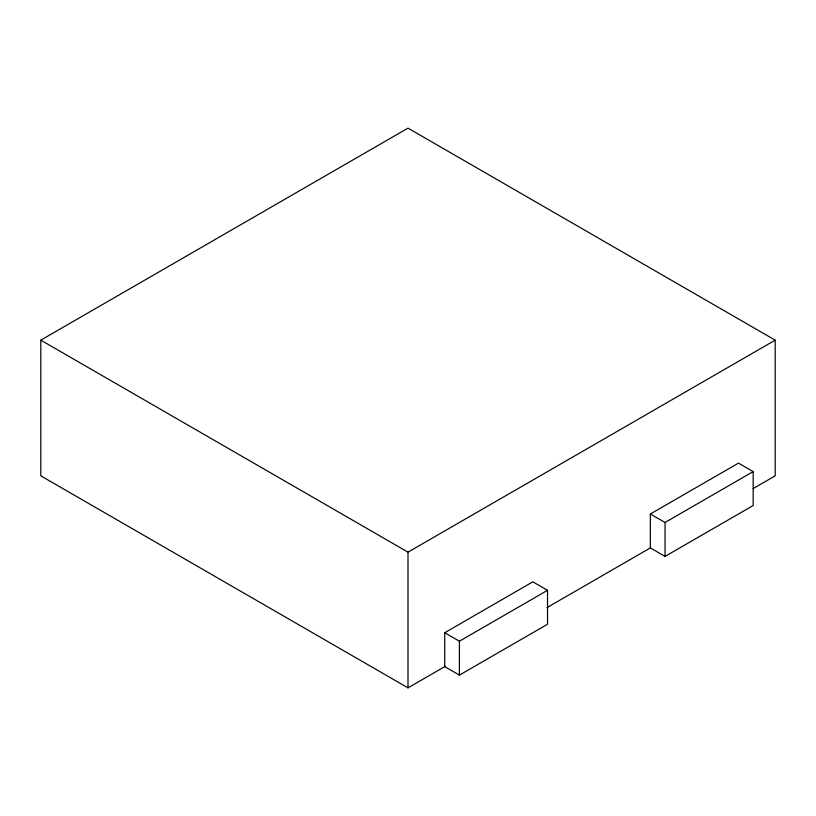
<?xml version="1.0" encoding="UTF-8"?>
<svg xmlns="http://www.w3.org/2000/svg" width="816" height="816" viewBox="0 0 816 816"><rect width="100%" height="100%" fill="white"/><g stroke="black" fill="none" stroke-linecap="round" stroke-linejoin="round"><path stroke-width="1.22" d="M445.495 666.193L408 687.847L40.8 475.84L40.8 340.16L408 128.153L775.2 340.16L775.2 475.84L753.148 488.57M40.8 340.16L408 552.157L775.2 340.16M444.72 632.726L532.848 581.839L547.536 590.325L547.536 624.24L459.408 675.118L444.72 666.641L444.72 632.726L459.408 641.203L547.536 590.325M650.352 513.998L738.48 463.121L753.168 471.597L753.168 505.522L665.04 556.4L650.352 547.924L650.352 513.998L665.04 522.485L753.168 471.597M546.944 607.624L650.597 547.781M665.04 522.485L665.04 556.4M459.408 641.203L459.408 675.118M408 552.157L408 687.847"/></g></svg>
